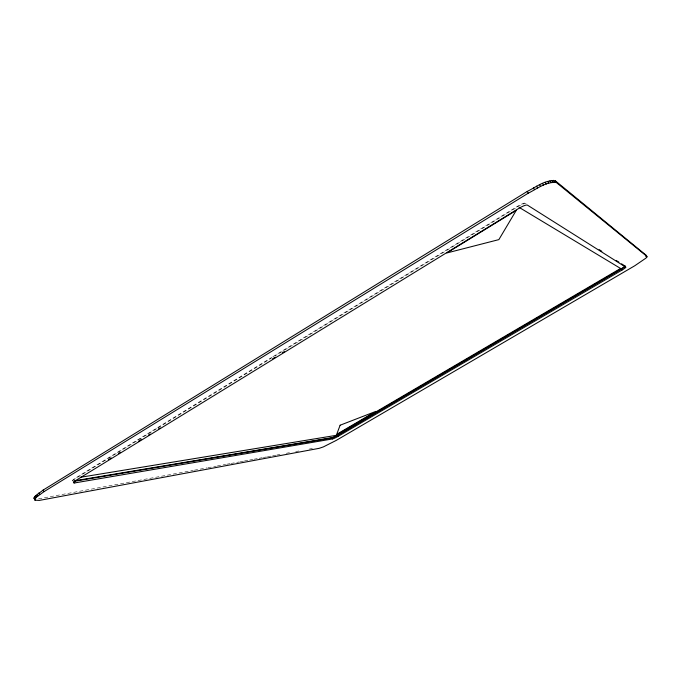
<?xml version="1.0" encoding="UTF-8"?>
<svg xmlns="http://www.w3.org/2000/svg" width="681" height="681" viewBox="0 0 681 681"><rect width="100%" height="100%" fill="white"/><g stroke="black" fill="none" stroke-linecap="round" stroke-linejoin="round"><path stroke-width="0.51" stroke-dasharray="3.4 2.55" d="M72.918 480.999A7.729 1.336 -25.8 0 1 75.446 478.096L271.983 357.261M272.885 356.708L517.424 206.352A8.376 1.702 -30.3 0 1 526.2 202.989L526.456 203.423A8.376 1.702 -30.3 0 0 517.671 206.777L274.92 356.001M72.773 480.795A7.729 1.336 -25.8 0 1 75.642 478.496L107.343 459.011M108.245 458.449L117.311 452.882M118.213 452.329L157.166 428.383M158.069 427.83L271.293 358.232M38.587 498.815L183.861 472.112M184.909 471.924L193.268 470.384M194.315 470.196L206.854 467.89M207.901 467.694L216.26 466.162M217.307 465.966L225.666 464.433M226.713 464.238L229.846 463.659M230.893 463.472L239.252 461.931M240.299 461.744L243.432 461.165M244.479 460.969L248.659 460.203M249.706 460.015L252.838 459.437M253.885 459.241L258.065 458.475M259.112 458.287L262.245 457.709M263.292 457.513L266.424 456.942M267.471 456.747L271.651 455.981M272.698 455.785L275.831 455.214M276.878 455.019L280.01 454.44M286.284 453.291L289.416 452.712M295.69 451.563L298.823 450.984M309.276 449.068L312.409 448.49M517.424 206.352L517.671 206.777"/><path stroke-width="1.02" d="M645.894 256.516L646.346 255.401L555.364 180.814C545.175 179.622 535.956 187.156 527.239 191.429L43.167 490.056L34.867 496.423L34.05 498.032L35.003 500.177L39.353 500.407L319.202 448.319L323.364 446.906L336.184 440.428L634.794 265.743L645.886 258.159L646.89 257.043L646.346 255.401M35.003 500.177L35.046 498.926L36.638 496.994L43.959 491.682L528.252 193.191C536.968 188.909 546.171 181.393 556.368 182.542L646.95 256.431M108.483 459.615L111.199 457.947M118.451 453.495L120.265 452.38M138.396 441.245L141.112 439.568M148.364 435.116L150.178 434.001M158.332 428.987L160.146 427.881M272.545 358.827L275.269 357.159M282.513 352.698L284.326 351.583M74.816 480.769L331.911 437.687A4.724 0.553 -28.1 0 0 337.367 435.159L621.183 268.825A5.125 0.621 -29.9 0 0 624.996 265.871L625.754 267.165A5.125 0.621 -29.9 0 1 621.94 270.119L338.023 436.402A4.733 0.545 -28.1 0 1 332.575 438.93L74.74 482.914L73.965 481.339L332.047 437.934A4.724 0.553 -28.1 0 0 337.504 435.414L621.336 269.08A5.125 0.621 -29.9 0 0 625.149 266.126M80.52 477.27L335.767 435.423L620.578 268.459L519.092 207.356M625.754 267.165L527.434 205.117A8.385 1.685 -30.3 0 0 518.65 208.488L76.417 480.088A7.729 1.319 -25.8 0 0 74.74 482.914M34.22 498.569L34.774 498.918M599.127 249.595L601.817 251.306M616.177 260.431L618.867 262.134M621.557 263.845L624.247 265.556M646.286 256.013L646.89 257.043M621.183 268.825L621.94 270.119M555.364 180.814L556.368 182.542M553.381 180.32L554.385 182.065M551.823 180.456L552.827 182.202M549.916 180.84L550.929 182.585M547.703 181.469L548.716 183.223M545.217 182.338L546.23 184.091M542.502 183.427L543.515 185.189M539.599 184.721L540.612 186.483M536.56 186.202L537.573 187.956M533.453 187.828L534.466 189.59M527.239 191.429L528.252 193.191M337.367 435.159L338.023 436.402M331.911 437.687L332.575 438.93M43.167 490.056L43.959 491.682M38.885 492.899L39.677 494.525M37.2 494.202L37.983 495.819M35.855 495.376L36.638 496.994M34.867 496.423L35.65 498.041M34.263 497.309L35.046 498.926M34.05 498.032L34.833 499.641M340.125 425.216L336.695 434.35L375.801 411.418L340.125 425.216M516.266 210.335L498.867 239.618L446.821 252.974L516.266 210.335"/></g></svg>
